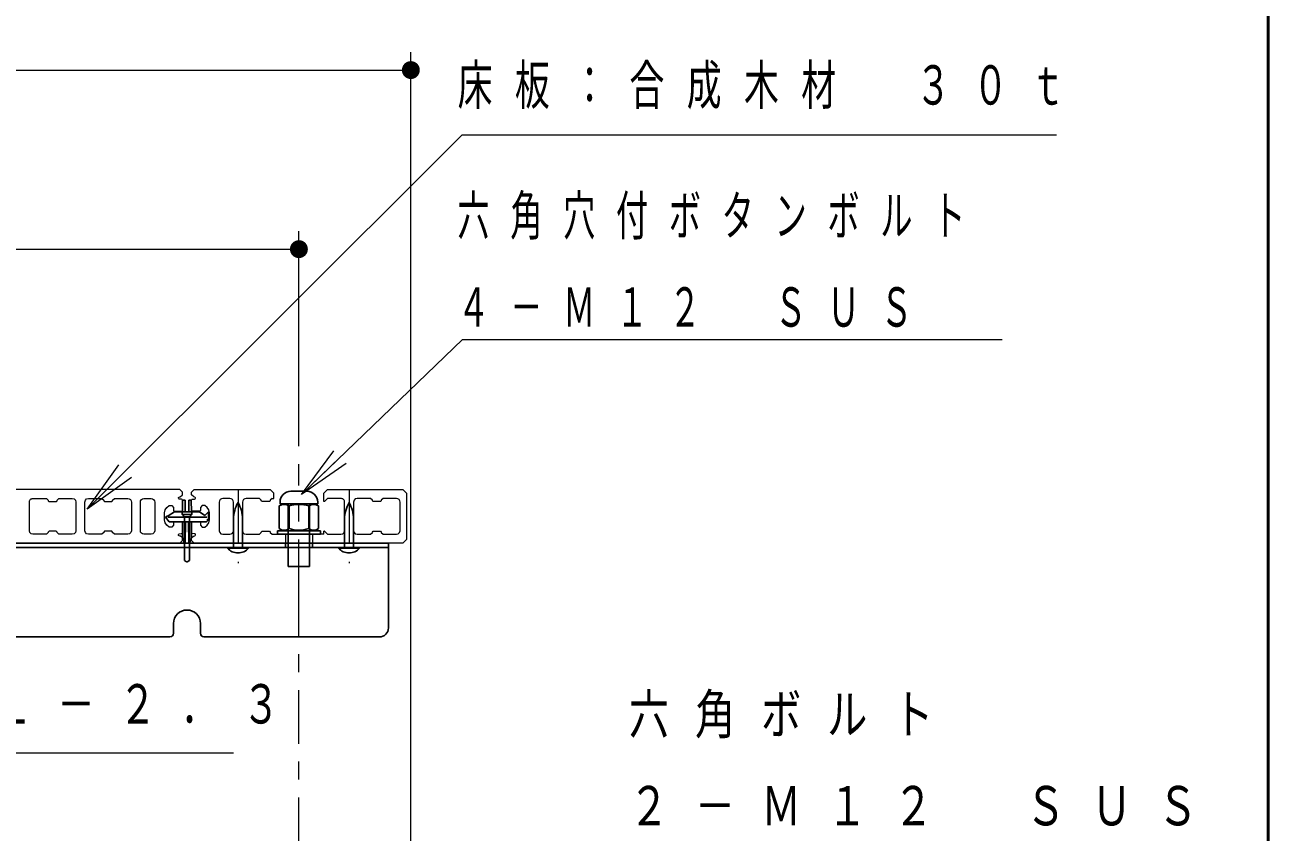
# Model space of a CAD drawing. Units: millimetres on the paper. Extents: x -385 to 0, y -594 to 267.
# Drawn here: x -69.4 to 0, y 168.6 to 213.7 of the extents above; entities that cross this region are included whole.
import ezdxf

# ---------------------------------------------------------------- set-up
doc = ezdxf.new("R2010")
doc.units = ezdxf.units.MM
doc.linetypes.add('USER1', pattern=[4.5, 2.5, -2])
doc.linetypes.add('USER2', pattern=[6, 3, -1, 1, -1])
doc.layers.add('1_10', color=7, linetype='Continuous', lineweight=25)
doc.layers.add('NAKAMURA図枠', color=7, linetype='Continuous', lineweight=13)
doc.styles.add('ＭＳ ゴシック', font='')
doc.styles.get('ＭＳ ゴシック').set_extended_font_data('MS Gothic')

# ---------------------------------------------------------------- blocks, each defined once
blk = doc.blocks.new('filled_dot')
at = {"color": 0, "linetype": 'Continuous', "lineweight": -2, "const_width": 1.25}
blk.add_lwpolyline([(-0.625, 0, 1), (0.625, 0, 1)], format="xyb", close=True, dxfattribs=at)

msp = doc.modelspace()

# ---------------------------------------------------------------- linework, layer by layer
at = {"layer": '1_10', "lineweight": 13}
for p, q in [((-47.863, 155.544), (-47.863, 212.147)), ((-147.863, 211.147), (-47.863, 211.147)), ((-54.113, 190.147), (-54.113, 202.147)), ((-141.613, 201.147), (-54.113, 201.147)), ((-53.977, 187.454), (-52.16, 189.893)), ((-53.977, 187.454), (-51.814, 189.532)), ((-65.934, 186.634), (-64.164, 189.107)), ((-51.467, 189.172), (-53.977, 187.454)), ((-65.934, 186.634), (-63.811, 188.753)), ((-63.458, 188.399), (-65.934, 186.634)), ((-60.613, 185.074), (-60.547, 184.797)), ((-60.467, 184.774), (-60.518, 184.774)), ((-60.26, 184.774), (-60.209, 184.774)), ((-60.113, 185.074), (-60.179, 184.797))]:
    msp.add_line(p, q, dxfattribs=at)
at = {"layer": '1_10', "linetype": 'USER2', "lineweight": 13}
for p, q in [((-54.113, 181.941), (-54.113, 189.147)), ((-57.513, 187.686), (-57.513, 183.608)), ((-51.313, 187.686), (-51.313, 183.608)), ((-54.113, 131.527), (-54.113, 183.614))]:
    msp.add_line(p, q, dxfattribs=at)
at = {"layer": '1_10', "color": 40, "lineweight": 13}
for p, q in [((-59.963, 187.724), (-55.713, 187.724)), ((-55.513, 187.524), (-55.713, 187.724)), ((-55.513, 187.224), (-55.513, 187.524)), ((-52.513, 187.724), (-52.713, 187.524)), ((-52.713, 187.049), (-52.713, 187.524)), ((-52.513, 187.724), (-48.313, 187.724)), ((-48.313, 187.724), (-48.113, 187.524)), ((-48.113, 187.524), (-48.113, 184.924)), ((-55.613, 187.224), (-55.513, 187.224)), ((-52.688, 187.049), (-52.713, 187.049)), ((-52.688, 185.399), (-52.713, 185.399)), ((-52.713, 185.224), (-52.713, 185.399)), ((-52.688, 185.399), (-52.513, 185.224)), ((-54.863, 184.724), (-59.963, 184.724)), ((-55.613, 185.224), (-54.863, 185.224)), ((-54.863, 185.224), (-54.863, 184.724)), ((-52.713, 185.224), (-53.363, 185.224)), ((-53.363, 185.224), (-53.363, 184.724)), ((-48.313, 184.724), (-53.363, 184.724)), ((-48.313, 184.724), (-48.113, 184.924))]:
    msp.add_line(p, q, dxfattribs=at)
at = {"layer": '1_10'}
for p, q in [((-54.563, 187.624), (-53.663, 187.624)), ((-55.21, 186.811), (-55.013, 186.924)), ((-55.21, 185.538), (-55.21, 186.811)), ((-55.163, 186.924), (-55.163, 187.024)), ((-55.163, 186.924), (-53.063, 186.924)), ((-53.213, 186.924), (-55.013, 186.924)), ((-54.713, 183.424), (-54.713, 186.924)), ((-54.662, 185.538), (-54.662, 186.811)), ((-53.565, 185.538), (-53.565, 186.811)), ((-53.513, 183.424), (-53.513, 186.924)), ((-53.016, 186.811), (-53.213, 186.924)), ((-53.063, 186.924), (-53.063, 187.024)), ((-53.016, 185.538), (-53.016, 186.811)), ((-57.763, 186.061), (-57.763, 184.494)), ((-57.263, 186.061), (-57.263, 184.494)), ((-51.563, 186.061), (-51.563, 184.494)), ((-51.063, 186.061), (-51.063, 184.494)), ((-55.313, 185.224), (-55.313, 185.424)), ((-55.313, 185.424), (-52.913, 185.424)), ((-55.21, 185.538), (-55.013, 185.424)), ((-53.213, 185.424), (-55.013, 185.424)), ((-53.016, 185.538), (-53.213, 185.424)), ((-52.913, 185.424), (-52.913, 185.224)), ((-54.713, 184.724), (-97.863, 184.724)), ((-55.313, 185.224), (-52.913, 185.224)), ((-54.863, 184.494), (-54.863, 184.724)), ((-49.113, 184.724), (-53.513, 184.724)), ((-53.363, 184.494), (-53.363, 184.724)), ((-56.923, 184.494), (-58.103, 184.494)), ((-58.103, 184.494), (-58.103, 184.444)), ((-56.923, 184.444), (-58.103, 184.444)), ((-56.923, 184.494), (-56.923, 184.444)), ((-50.723, 184.494), (-51.903, 184.494)), ((-51.903, 184.494), (-51.903, 184.444)), ((-50.723, 184.444), (-51.903, 184.444)), ((-50.723, 184.494), (-50.723, 184.444)), ((-54.713, 183.424), (-53.513, 183.424))]:
    msp.add_line(p, q, dxfattribs=at)
at = {"layer": '1_10', "color": 14}
for p, q in [((-60.613, 186.522), (-60.603, 187.095)), ((-60.573, 187.124), (-60.463, 187.124)), ((-60.463, 186.523), (-60.463, 187.124)), ((-60.263, 187.124), (-60.154, 187.124)), ((-60.263, 187.124), (-60.263, 186.523)), ((-60.124, 187.095), (-60.114, 186.522)), ((-61.467, 186.232), (-61.563, 186.174)), ((-61.363, 185.924), (-61.563, 186.174)), ((-61.467, 186.174), (-61.563, 186.174)), ((-61.467, 186.232), (-61.418, 186.262)), ((-61.063, 186.474), (-61.418, 186.262)), ((-61.41, 186.174), (-59.31, 186.174)), ((-61.063, 186.474), (-60.877, 186.495)), ((-59.663, 186.474), (-61.063, 186.474)), ((-60.877, 186.495), (-60.613, 186.524)), ((-60.613, 186.474), (-60.613, 186.522)), ((-60.463, 186.523), (-60.463, 186.474)), ((-60.263, 186.474), (-60.263, 186.523)), ((-59.85, 186.495), (-60.114, 186.524)), ((-60.114, 186.522), (-60.113, 186.474)), ((-59.85, 186.495), (-59.663, 186.474)), ((-59.363, 186.274), (-59.663, 186.474)), ((-59.309, 186.329), (-59.363, 186.274)), ((-59.309, 186.329), (-59.258, 186.38)), ((-59.163, 186.474), (-59.258, 186.38)), ((-59.163, 186.024), (-59.163, 186.474)), ((-61.213, 185.924), (-61.363, 185.924)), ((-61.357, 185.924), (-61.296, 185.924)), ((-61.213, 185.924), (-59.418, 185.924)), ((-60.613, 185.877), (-60.613, 185.924)), ((-60.613, 185.074), (-60.613, 185.877)), ((-60.467, 184.774), (-60.448, 185.876)), ((-60.447, 185.924), (-60.448, 185.876)), ((-60.279, 185.876), (-60.28, 185.924)), ((-60.279, 185.876), (-60.26, 184.774)), ((-60.113, 185.924), (-60.113, 185.877)), ((-60.113, 185.877), (-60.113, 185.074)), ((-59.263, 185.924), (-59.418, 185.924)), ((-59.33, 185.924), (-59.27, 185.924)), ((-59.263, 185.924), (-59.163, 186.024)), ((-59.163, 186.024), (-59.258, 186.024))]:
    msp.add_line(p, q, dxfattribs=at)
at = {"layer": '1_10', "color": 4}
for p, q in [((-60.638, 186.474), (-60.638, 186.324)), ((-60.638, 186.474), (-60.088, 186.474)), ((-60.638, 186.324), (-60.563, 186.249)), ((-60.638, 186.324), (-60.088, 186.324)), ((-60.504, 186.19), (-60.222, 186.19)), ((-60.504, 186.108), (-60.504, 183.764)), ((-60.222, 186.108), (-60.222, 183.764)), ((-60.088, 186.324), (-60.164, 186.249)), ((-60.088, 186.474), (-60.088, 186.324)), ((-60.381, 183.678), (-60.504, 183.764)), ((-60.363, 183.674), (-60.381, 183.678)), ((-60.345, 183.678), (-60.363, 183.674)), ((-60.222, 183.764), (-60.345, 183.678))]:
    msp.add_line(p, q, dxfattribs=at)
at = {"layer": '1_10', "color": 190}
for p, q in [((-49.113, 184.724), (-146.613, 184.724)), ((-49.113, 179.994), (-49.113, 184.724)), ((-146.613, 184.494), (-49.113, 184.494)), ((-61.113, 179.694), (-61.113, 180.244)), ((-59.613, 179.694), (-59.613, 180.244)), ((-134.413, 179.494), (-61.313, 179.494)), ((-49.613, 179.494), (-59.413, 179.494))]:
    msp.add_line(p, q, dxfattribs=at)
at = {"layer": '1_10', "color": 190, "linetype": 'USER1', "lineweight": 13}
msp.add_line((-49.113, 184.494), (-146.613, 184.494), dxfattribs=at)
at = {"layer": '1_10', "lineweight": 13}
for points in [[(-65.934, 186.634), (-44.989, 207.537), (-11.817, 207.537)], [(-53.977, 187.454), (-44.98, 196.099), (-14.851, 196.099)], [(-95.618, 180.354), (-88.125, 173.026), (-57.773, 173.026)]]:
    msp.add_lwpolyline(points, dxfattribs=at)
at = {"layer": '1_10', "color": 40, "lineweight": 13}
for points in [[(-74.963, 184.724), (-60.763, 184.724), (-60.613, 184.874), (-60.613, 185), (-60.618, 185.022), (-60.633, 185.04), (-60.731, 185.118), (-60.739, 185.124), (-60.748, 185.127), (-60.802, 185.144), (-60.828, 185.162), (-60.838, 185.192), (-60.838, 185.208), (-60.825, 185.242), (-60.792, 185.258), (-60.66, 185.27), (-60.627, 185.287), (-60.613, 185.321), (-60.613, 185.899), (-60.638, 185.924), (-61.088, 185.924), (-61.113, 185.899), (-61.113, 185.724), (-61.213, 185.624), (-61.363, 185.624), (-61.493, 185.725), (-61.579, 185.864), (-61.613, 186.024), (-61.613, 186.424), (-61.579, 186.585), (-61.493, 186.724), (-61.363, 186.824), (-61.213, 186.824), (-61.113, 186.724), (-61.113, 186.549), (-61.088, 186.524), (-60.638, 186.524), (-60.613, 186.549), (-60.613, 187.128), (-60.627, 187.162), (-60.66, 187.178), (-60.792, 187.19), (-60.825, 187.207), (-60.838, 187.241), (-60.838, 187.257), (-60.828, 187.287), (-60.802, 187.305), (-60.748, 187.322), (-60.739, 187.325), (-60.731, 187.331), (-60.633, 187.409), (-60.618, 187.427), (-60.613, 187.449), (-60.613, 187.574), (-60.763, 187.724), (-74.963, 187.724)], [(-59.963, 184.724), (-60.113, 184.874), (-60.113, 185), (-60.108, 185.022), (-60.094, 185.04), (-59.996, 185.118), (-59.988, 185.124), (-59.979, 185.127), (-59.925, 185.144), (-59.899, 185.162), (-59.888, 185.192), (-59.888, 185.208), (-59.902, 185.242), (-59.935, 185.258), (-60.067, 185.27), (-60.1, 185.287), (-60.113, 185.321), (-60.113, 185.899), (-60.088, 185.924), (-59.638, 185.924), (-59.613, 185.899), (-59.613, 185.724), (-59.513, 185.624), (-59.363, 185.624), (-59.234, 185.725), (-59.147, 185.864), (-59.113, 186.024), (-59.113, 186.424), (-59.147, 186.585), (-59.234, 186.724), (-59.363, 186.824), (-59.513, 186.824), (-59.613, 186.724), (-59.613, 186.549), (-59.638, 186.524), (-60.088, 186.524), (-60.113, 186.549), (-60.113, 187.128), (-60.1, 187.162), (-60.067, 187.178), (-59.935, 187.19), (-59.902, 187.207), (-59.888, 187.241), (-59.888, 187.257), (-59.899, 187.287), (-59.925, 187.305), (-59.979, 187.322), (-59.988, 187.325), (-59.996, 187.331), (-60.094, 187.409), (-60.108, 187.427), (-60.113, 187.449), (-60.113, 187.574), (-59.963, 187.724)], [(-55.613, 187.224), (-55.713, 187.124), (-55.713, 187.099), (-55.763, 187.049), (-56.163, 187.049), (-56.213, 187.099), (-56.213, 187.124), (-56.313, 187.224), (-57.063, 187.224), (-57.14, 187.209), (-57.205, 187.166), (-57.248, 187.101), (-57.263, 187.024), (-57.263, 185.424)], [(-52.513, 185.224), (-51.763, 185.224), (-51.663, 185.251), (-51.59, 185.324), (-51.563, 185.424), (-51.563, 187.024), (-51.566, 187.059), (-51.576, 187.093), (-51.59, 187.124), (-51.61, 187.153), (-51.635, 187.178), (-51.663, 187.198), (-51.695, 187.212), (-51.729, 187.221), (-51.763, 187.224), (-52.513, 187.224), (-52.688, 187.049)], [(-57.263, 185.424), (-57.237, 185.324), (-57.163, 185.251), (-57.063, 185.224), (-56.313, 185.224), (-56.213, 185.324), (-56.213, 185.349), (-56.163, 185.399), (-55.763, 185.399), (-55.713, 185.349), (-55.713, 185.324), (-55.613, 185.224)]]:
    msp.add_lwpolyline(points, dxfattribs=at)
for points in [[(-66.763, 187.224), (-66.663, 187.198), (-66.59, 187.124), (-66.563, 187.024), (-66.563, 185.424), (-66.59, 185.324), (-66.663, 185.251), (-66.763, 185.224), (-67.513, 185.224), (-67.613, 185.324), (-67.613, 185.349), (-67.663, 185.399), (-68.063, 185.399), (-68.113, 185.349), (-68.113, 185.324), (-68.213, 185.224), (-68.963, 185.224), (-69.063, 185.251), (-69.137, 185.324), (-69.163, 185.424), (-69.163, 187.024), (-69.16, 187.059), (-69.151, 187.093), (-69.137, 187.124), (-69.117, 187.153), (-69.092, 187.178), (-69.063, 187.198), (-69.032, 187.212), (-68.998, 187.221), (-68.963, 187.224), (-68.213, 187.224), (-68.113, 187.124), (-68.113, 187.099), (-68.063, 187.049), (-67.663, 187.049), (-67.613, 187.099), (-67.613, 187.124), (-67.513, 187.224)], [(-63.463, 185.424), (-63.49, 185.324), (-63.563, 185.251), (-63.663, 185.224), (-64.413, 185.224), (-64.513, 185.324), (-64.513, 185.349), (-64.563, 185.399), (-64.963, 185.399), (-65.013, 185.349), (-65.013, 185.324), (-65.113, 185.224), (-65.863, 185.224), (-65.963, 185.251), (-66.037, 185.324), (-66.063, 185.424), (-66.063, 187.024), (-66.037, 187.124), (-65.963, 187.198), (-65.863, 187.224), (-65.113, 187.224), (-65.013, 187.124), (-65.013, 187.099), (-64.963, 187.049), (-64.563, 187.049), (-64.513, 187.099), (-64.513, 187.124), (-64.413, 187.224), (-63.663, 187.224), (-63.587, 187.209), (-63.522, 187.166), (-63.479, 187.101), (-63.463, 187.024)], [(-62.763, 187.224), (-62.363, 187.224), (-62.287, 187.209), (-62.222, 187.166), (-62.179, 187.101), (-62.163, 187.024), (-62.163, 185.424), (-62.19, 185.324), (-62.263, 185.251), (-62.363, 185.224), (-62.763, 185.224), (-62.84, 185.24), (-62.905, 185.283), (-62.948, 185.348), (-62.963, 185.424), (-62.963, 187.024), (-62.948, 187.101), (-62.905, 187.166), (-62.84, 187.209)], [(-57.963, 187.224), (-58.363, 187.224), (-58.44, 187.209), (-58.505, 187.166), (-58.548, 187.101), (-58.563, 187.024), (-58.563, 185.424), (-58.537, 185.324), (-58.463, 185.251), (-58.363, 185.224), (-57.963, 185.224), (-57.887, 185.24), (-57.822, 185.283), (-57.779, 185.348), (-57.763, 185.424), (-57.763, 187.024), (-57.779, 187.101), (-57.822, 187.166), (-57.887, 187.209)], [(-49.963, 187.049), (-50.013, 187.099), (-50.013, 187.124), (-50.113, 187.224), (-50.863, 187.224), (-50.963, 187.198), (-51.037, 187.124), (-51.063, 187.024), (-51.063, 185.424), (-51.037, 185.324), (-50.963, 185.251), (-50.863, 185.224), (-50.113, 185.224), (-50.013, 185.324), (-50.013, 185.349), (-49.963, 185.399), (-49.563, 185.399), (-49.513, 185.349), (-49.513, 185.324), (-49.413, 185.224), (-48.663, 185.224), (-48.563, 185.251), (-48.49, 185.324), (-48.463, 185.424), (-48.463, 187.024), (-48.479, 187.101), (-48.522, 187.166), (-48.587, 187.209), (-48.663, 187.224), (-49.413, 187.224), (-49.513, 187.124), (-49.513, 187.099), (-49.563, 187.049)]]:
    msp.add_lwpolyline(points, close=True, dxfattribs=at)
at = {"layer": '1_10'}
for centre, radius, start, end in [((-54.563, 187.024), 0.6, 90, 180), ((-53.663, 187.024), 0.6, 0, 90), ((-55.961, 186.079), 1.802, 149.4587, 180), ((-59.065, 186.079), 1.802, 0, 30.5413), ((-54.936, 186.41), 0.486, 55.61586, 124.38414), ((-54.113, 185.08), 1.815, 72.41211, 107.58789), ((-53.291, 186.41), 0.486, 55.61586, 124.38414), ((-49.761, 186.079), 1.802, 149.4587, 180), ((-52.865, 186.079), 1.802, 0, 30.5413), ((-54.936, 185.939), 0.486, 235.61587, 304.38414), ((-54.113, 187.268), 1.815, 252.41211, 287.58789), ((-53.291, 185.939), 0.486, 235.61587, 304.38414), ((-57.513, 184.984), 0.799, 222.43594, 317.56406), ((-51.313, 184.984), 0.799, 222.43594, 317.56406)]:
    msp.add_arc(centre, radius, start, end, dxfattribs=at)
at = {"layer": '1_10', "color": 14}
for centre, start, end in [((-60.573, 187.094), 90, 179), ((-60.154, 187.094), 1, 90)]:
    msp.add_arc(centre, 0.03, start, end, dxfattribs=at)
at = {"layer": '1_10', "color": 4}
for centre, start, end in [((-60.704, 186.108), 0, 45), ((-60.022, 186.108), 135, 180)]:
    msp.add_arc(centre, 0.2, start, end, dxfattribs=at)
at = {"layer": '1_10', "lineweight": 13}
for centre, start, end in [((-60.518, 184.804), 193.40703, 270), ((-60.209, 184.804), 270, 346.59297)]:
    msp.add_arc(centre, 0.03, start, end, dxfattribs=at)
at = {"layer": '1_10', "color": 190}
for centre, radius, start, end in [((-60.363, 180.244), 0.75, 0, 180), ((-49.613, 179.994), 0.5, 270, 0), ((-61.313, 179.694), 0.2, 270, 0), ((-59.413, 179.694), 0.2, 180, 270)]:
    msp.add_arc(centre, radius, start, end, dxfattribs=at)
at = {"layer": '1_10', "color": 14}
msp.add_open_spline([(-59.26, 186.175), (-59.261, 186.175), (-59.262, 186.175), (-59.263, 186.175), (-59.265, 186.175), (-59.266, 186.175), (-59.267, 186.175), (-59.268, 186.175), (-59.269, 186.175), (-59.27, 186.175), (-59.271, 186.175), (-59.272, 186.175), (-59.273, 186.175), (-59.274, 186.175), (-59.275, 186.175), (-59.276, 186.175), (-59.277, 186.175), (-59.278, 186.175), (-59.279, 186.175), (-59.28, 186.175), (-59.281, 186.175), (-59.282, 186.175), (-59.283, 186.175), (-59.284, 186.175), (-59.285, 186.175), (-59.286, 186.174), (-59.287, 186.174), (-59.288, 186.174), (-59.289, 186.174), (-59.29, 186.174), (-59.291, 186.174), (-59.292, 186.174), (-59.293, 186.174), (-59.294, 186.174), (-59.295, 186.174), (-59.296, 186.174), (-59.297, 186.174), (-59.298, 186.174), (-59.299, 186.174), (-59.3, 186.174), (-59.301, 186.174), (-59.302, 186.174), (-59.303, 186.174), (-59.304, 186.174), (-59.305, 186.174), (-59.307, 186.174), (-59.308, 186.174), (-59.309, 186.174), (-59.31, 186.174)], degree=3, knots=[0, 0, 0, 0, 1, 1, 1, 2, 2, 2, 3, 3, 3, 4, 4, 4, 5, 5, 5, 6, 6, 6, 7, 7, 7, 8, 8, 8, 9, 9, 9, 10, 10, 10, 11, 11, 11, 12, 12, 12, 13, 13, 13, 14, 14, 14, 15, 15, 15, 16, 16, 16, 16], dxfattribs=at)
at = {"layer": 'NAKAMURA図枠', "lineweight": 50}
msp.add_line((0, 0), (0, 267), dxfattribs=at)

# ---------------------------------------------------------------- block references
at = {"layer": '1_10', "lineweight": 13, "xscale": 0.4, "yscale": 0.4, "rotation": 180}
for p in [(-47.863, 211.147), (-54.113, 201.147)]:
    msp.add_blockref('filled_dot', p, dxfattribs=at)

# ---------------------------------------------------------------- texts
at = {"layer": '1_10', "char_height": 2.199, "attachment_point": 4, "style": 'ＭＳ ゴシック'}
for s, insert in [('\\T1.64;\\W0.65;床板：合成木材\u3000３０ｔ', (-45.253, 210.187)), ('\\T1.64;\\W0.6;六角穴付ボタンボルト', (-45.267, 202.899)), ('\\T1.64;\\W0.6;４－Ｍ１２\u3000ＳＵＳ\u3000', (-45.267, 197.899)), ('\\T1.64;\\W0.7;つなぎ：ＰＬ－２．３', (-88.267, 175.676)), ('\\T1.64;\\W0.75;六角ボルト', (-35.692, 175.05)), ('\\T1.64;\\W0.75;２－Ｍ１２\u3000ＳＵＳ\u3000', (-35.692, 170.05))]:
    msp.add_mtext(s, dxfattribs=dict(at, insert=insert))

doc.saveas('drawing.dxf')
